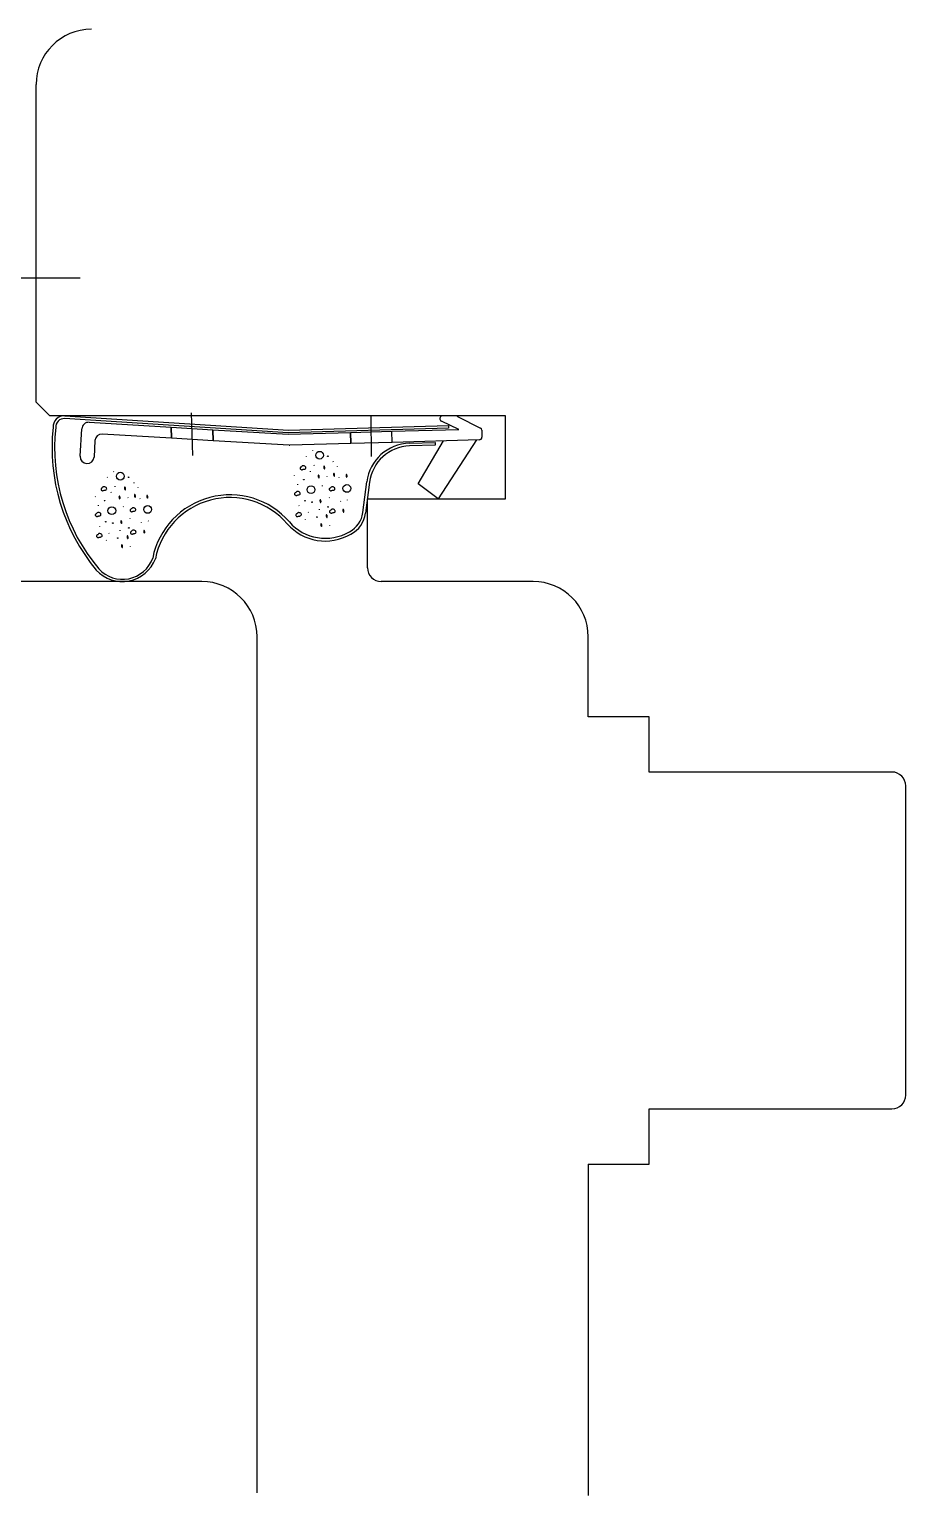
# Model space of a CAD drawing. Header units: centimetres. Extents: x 0.3 to 84.3, y 0.3 to 59.7.
# Drawn here: x 56.9555 to 57.019, y 11.8326 to 11.9386 of the extents above; entities that cross this region are included whole.
import ezdxf

# ---------------------------------------------------------------- set-up
doc = ezdxf.new("R2010")
doc.units = ezdxf.units.CM
doc.linetypes.add('AUSGEZOGEN', pattern=[0])
doc.layers.add('Fenster', color=7, linetype='AUSGEZOGEN', lineweight=35)

msp = doc.modelspace()

# ---------------------------------------------------------------- linework, layer by layer
at = {"layer": 'Fenster', "color": 7, "linetype": 'AUSGEZOGEN', "lineweight": 25}
for p, q in [((56.95599873372528, 11.91159983226303), (56.95599873372528, 11.93459983172548)), ((56.90879873508661, 11.92059983156041), (56.95919873374767, 11.92059983156041)), ((56.95699873370188, 11.91059983228638), (56.95599873372528, 11.91159983226303)), ((56.98999873293077, 11.91059983228638), (56.95699873370188, 11.91059983228638)), ((56.97426689873328, 11.90936978297273), (56.95805846668705, 11.91040023524897)), ((56.95807115608357, 11.91059983228638), (56.97427044050011, 11.90956996157138)), ((56.96734900340365, 11.90773669975033), (56.96726258676748, 11.91081042163947)), ((56.98024331305783, 11.91059464964292), (56.98026353195696, 11.90766555043615)), ((56.98661619490343, 11.90961693968521), (56.98535603277681, 11.91021814915171)), ((56.98651421556156, 11.91056295792437), (56.98820084896162, 11.90971774530645)), ((56.98999873293077, 11.90459983242659), (56.98999873293077, 11.91059983228638)), ((56.95919106228214, 11.90766726919242), (56.9593093116958, 11.90966377035429)), ((56.95983799933968, 11.91013333329129), (56.96579104864573, 11.90977699086848)), ((56.9658135116689, 11.90897801177271), (56.96078895015506, 11.90927560811979)), ((56.9658135116689, 11.90897801177271), (56.96579104864573, 11.90977699086848)), ((56.96579104864573, 11.90977699086848), (56.96879729323074, 11.90959704065745)), ((56.96579104864573, 11.90977699086848), (56.9658135116689, 11.90897801177271)), ((56.96881970287677, 11.9087999601119), (56.96879729323074, 11.90959704065745)), ((56.96879729323074, 11.90959704065745), (56.97426568407441, 11.90926970931146)), ((56.96879729323074, 11.90959704065745), (56.96881970287677, 11.9087999601119)), ((56.97426568407441, 11.90926970931146), (56.97877451572697, 11.90939647356609)), ((56.98588323160241, 11.90969637218505), (56.97426689873328, 11.90936978297273)), ((56.97427044050011, 11.90956996157138), (56.98587761089222, 11.90989629318379)), ((56.97877451572697, 11.90939647356609), (56.98177333070842, 11.90948078422021)), ((56.97879699856808, 11.90859678957104), (56.97877451572697, 11.90939647356609)), ((56.97877451572697, 11.90939647356609), (56.97879699856808, 11.90859678957104)), ((56.98177333070842, 11.90948078422021), (56.98661619490343, 11.90961693968521)), ((56.98179581354956, 11.90868110022516), (56.98177333070842, 11.90948078422021)), ((56.98587761089222, 11.90989629318379), (56.98588323160241, 11.90969637218505)), ((56.98827998106916, 11.90956396074117), (56.98829404081724, 11.90906387467794)), ((56.96026026251125, 11.9088060451827), (56.96018931286309, 11.90760814448563)), ((56.96881970287677, 11.9087999601119), (56.9658135116689, 11.90897801177271)), ((56.97433996414784, 11.90847300429996), (56.96881970287677, 11.9087999601119)), ((56.97879699856808, 11.90859678957104), (56.97437485545117, 11.9084724625348)), ((56.97605520570269, 11.9080581842175), (56.97604294845036, 11.9080901150041)), ((56.98179581354956, 11.90868110022516), (56.97879699856808, 11.90859678957104)), ((56.9880997405287, 11.90885833296893), (56.98179581354956, 11.90868110022516)), ((56.98303785812116, 11.9086159803705), (56.98491063097875, 11.90866863273673)), ((56.98491625168901, 11.90846871173799), (56.98304347883148, 11.90841605937172)), ((56.98367597045558, 11.90566463743708), (56.98552030338794, 11.90878581297889)), ((56.98491063097875, 11.90866863273673), (56.98491625168901, 11.90846871173799)), ((56.98789981952996, 11.90885271225861), (56.98511833450515, 11.90459983242659)), ((56.97530571230455, 11.90698745834948), (56.97527303705962, 11.90696987260972)), ((56.97533989250246, 11.90698525679755), (56.97530571230455, 11.90698745834948)), ((56.97537853162794, 11.90698175849111), (56.97533989250246, 11.90698525679755)), ((56.97541531455668, 11.90697686502336), (56.97537853162794, 11.90698175849111)), ((56.97559280648431, 11.90764630645018), (56.975580549232, 11.90767823723677)), ((56.9761637392907, 11.90698878489243), (56.97615148203842, 11.90702071567899)), ((56.97753423454662, 11.9072532868719), (56.97752197729431, 11.90728521765846)), ((56.96115949062585, 11.9061263414812), (56.96114723337357, 11.9061582722678)), ((56.9616218898441, 11.90653821924853), (56.96160963259181, 11.90657015003513)), ((56.97472614127053, 11.90624856262162), (56.97471388401817, 11.90628049340822)), ((56.97513125349657, 11.90683309412111), (56.97512970468703, 11.90680113389985)), ((56.97512970468703, 11.90680113389985), (56.97513428464507, 11.90677029360418)), ((56.97515675667385, 11.90687259910569), (56.97513125349657, 11.90683309412111)), ((56.97513428464507, 11.90677029360418), (56.9751523303254, 11.90674085796109)), ((56.9751523303254, 11.90674085796109), (56.97519155146705, 11.90671106827163)), ((56.97518599438143, 11.90689166864272), (56.97515675667385, 11.90687259910569)), ((56.9752163520748, 11.90690460739707), (56.97518599438143, 11.90689166864272)), ((56.97519155146705, 11.90671106827163), (56.97522751087784, 11.90669335343901)), ((56.97524632576632, 11.90693120243518), (56.9752163520748, 11.90690460739707)), ((56.97522751087784, 11.90669335343901), (56.97526029586476, 11.90669300888394)), ((56.97527303705962, 11.90696987260972), (56.97524632576632, 11.90693120243518)), ((56.97526029586476, 11.90669300888394), (56.97529148836455, 11.90670715575679)), ((56.97529148836455, 11.90670715575679), (56.97532249436562, 11.90672232492543)), ((56.97532249436562, 11.90672232492543), (56.97535443369772, 11.90673238477557)), ((56.97535443369772, 11.90673238477557), (56.97538934980845, 11.90673770911326)), ((56.97538934980845, 11.90673770911326), (56.97542176134371, 11.90673940826382)), ((56.97545517278865, 11.9069609186061), (56.97541531455668, 11.90697686502336)), ((56.97542176134371, 11.90673940826382), (56.9754525913113, 11.90674398592992)), ((56.9754525913113, 11.90674398592992), (56.97550865656734, 11.90676548336924)), ((56.97549485558329, 11.9069343807953), (56.97545517278865, 11.9069609186061)), ((56.97552061130071, 11.90690318650769), (56.97549485558329, 11.9069343807953)), ((56.97550865656734, 11.90676548336924), (56.97553055087812, 11.90680257976815)), ((56.97553661376036, 11.9068733775016), (56.97552061130071, 11.90690318650769)), ((56.97553055087812, 11.90680257976815), (56.97554054570874, 11.90684030684602)), ((56.97554054570874, 11.90684030684602), (56.97553661376036, 11.9068733775016)), ((56.97588590799233, 11.90655402778853), (56.97587365073996, 11.90658595857513)), ((56.97709198508855, 11.90618351198182), (56.97707972783625, 11.90621544276842)), ((56.97783258849184, 11.9069198128886), (56.97782033123951, 11.9069517436752)), ((56.97795724237432, 11.90610148404544), (56.97794498512199, 11.90613341483204)), ((56.960697937638, 11.90531312915218), (56.96069638882847, 11.90528116893093)), ((56.96069638882847, 11.90528116893093), (56.96070096878653, 11.9052503286352)), ((56.96072344081534, 11.90535263413672), (56.960697937638, 11.90531312915218)), ((56.96070096878653, 11.9052503286352), (56.96071901446683, 11.90522089299216)), ((56.96071901446683, 11.90522089299216), (56.96075823560849, 11.90519110330274)), ((56.96075267852298, 11.90537170367379), (56.96072344081534, 11.90535263413672)), ((56.96078303621633, 11.90538464242809), (56.96075267852298, 11.90537170367379)), ((56.96075823560849, 11.90519110330274), (56.96079419501931, 11.90517338847003)), ((56.96081300990781, 11.90541123746625), (56.96078303621633, 11.90538464242809)), ((56.96079419501931, 11.90517338847003), (56.96082698000619, 11.90517304391497)), ((56.96083972120116, 11.90544990764074), (56.96081300990781, 11.90541123746625)), ((56.96082698000619, 11.90517304391497), (56.96085817250599, 11.90518719078782)), ((56.96087239644604, 11.90546749338055), (56.96083972120116, 11.90544990764074)), ((56.96085817250599, 11.90518719078782), (56.96088917850716, 11.90520235995646)), ((56.96090657664395, 11.90546529182862), (56.96087239644604, 11.90546749338055)), ((56.96088917850716, 11.90520235995646), (56.96092111783917, 11.90521241980664)), ((56.96094521576937, 11.90546179352214), (56.96090657664395, 11.90546529182862)), ((56.96092111783917, 11.90521241980664), (56.96095603395, 11.90521774414433)), ((56.96098199869812, 11.90545690005438), (56.96094521576937, 11.90546179352214)), ((56.96095603395, 11.90521774414433), (56.96098844548524, 11.90521944329485)), ((56.96102185693005, 11.90544095363717), (56.96098199869812, 11.90545690005438)), ((56.96098844548524, 11.90521944329485), (56.96101927545271, 11.90522402096094)), ((56.96101927545271, 11.90522402096094), (56.96107534070882, 11.90524551840031)), ((56.96106153972469, 11.90541441582632), (56.96102185693005, 11.90544095363717)), ((56.96108729544224, 11.90538322153871), (56.96106153972469, 11.90541441582632)), ((56.96107534070882, 11.90524551840031), (56.96109723501969, 11.90528261479922)), ((56.96110329790181, 11.90535341253267), (56.96108729544224, 11.90538322153871)), ((56.96109723501969, 11.90528261479922), (56.96110722985027, 11.90532034187704)), ((56.96110722985027, 11.90532034187704), (56.96110329790181, 11.90535341253267)), ((56.96145259213377, 11.9050340628196), (56.96144033488144, 11.90506599360615)), ((56.96173042343226, 11.90546881992345), (56.96171816617993, 11.90550075071006)), ((56.96310091868817, 11.90573332190293), (56.96308866143578, 11.90576525268953)), ((56.96339927263339, 11.90539984791958), (56.96338701538107, 11.90543177870619)), ((56.97471864735238, 11.90496598115738), (56.97471709854278, 11.90493402093617)), ((56.97471709854278, 11.90493402093617), (56.97472167850079, 11.90490318064044)), ((56.97474415052962, 11.90500548614191), (56.97471864735238, 11.90496598115738)), ((56.97472167850079, 11.90490318064044), (56.97473972418123, 11.90487374499731)), ((56.97473972418123, 11.90487374499731), (56.97477894532281, 11.90484395530789)), ((56.97477338823726, 11.90502455567903), (56.97474415052962, 11.90500548614191)), ((56.97480374593059, 11.90503749443333), (56.97477338823726, 11.90502455567903)), ((56.97483371962208, 11.90506408947144), (56.97480374593059, 11.90503749443333)), ((56.97486043091544, 11.90510275964598), (56.97483371962208, 11.90506408947144)), ((56.97489310616038, 11.90512034538575), (56.97486043091544, 11.90510275964598)), ((56.9749272863583, 11.90511814383381), (56.97489310616038, 11.90512034538575)), ((56.97490988822142, 11.9048552119617), (56.97494182755343, 11.90486527181183)), ((56.97496592548378, 11.90511464552738), (56.9749272863583, 11.90511814383381)), ((56.97494182755343, 11.90486527181183), (56.97497674366428, 11.90487059614948)), ((56.97495916342393, 11.90561299464739), (56.97494690617162, 11.90564492543399)), ((56.97500270841252, 11.90510975205962), (56.97496592548378, 11.90511464552738)), ((56.97497674366428, 11.90487059614948), (56.97500915519952, 11.90487229530004)), ((56.97504256664433, 11.90509380564231), (56.97500270841252, 11.90510975205962)), ((56.97500915519952, 11.90487229530004), (56.9750399851671, 11.90487687296618)), ((56.9750399851671, 11.90487687296618), (56.97509605042316, 11.90489837040545)), ((56.97508224943897, 11.90506726783151), (56.97504256664433, 11.90509380564231)), ((56.97510800515652, 11.90503607354395), (56.97508224943897, 11.90506726783151)), ((56.97509605042316, 11.90489837040545), (56.97511794473395, 11.90493546680446)), ((56.97512400761619, 11.90500626453782), (56.97510800515652, 11.90503607354395)), ((56.97511794473395, 11.90493546680446), (56.97512793956455, 11.90497319388228)), ((56.97512793956455, 11.90497319388228), (56.97512400761619, 11.90500626453782)), ((56.97675312695434, 11.90551810858019), (56.97674086970201, 11.90555003936674)), ((56.97723696109831, 11.90530633502535), (56.97723541228874, 11.9052743748041)), ((56.97723541228874, 11.9052743748041), (56.97723999224682, 11.90524353450838)), ((56.97726246427564, 11.90534584000984), (56.97723696109831, 11.90530633502535)), ((56.97723999224682, 11.90524353450838), (56.97725803792712, 11.90521409886533)), ((56.97725803792712, 11.90521409886533), (56.97729725906876, 11.90518430917587)), ((56.97729170198323, 11.90536490954696), (56.97726246427564, 11.90534584000984)), ((56.97732205967658, 11.90537784830126), (56.97729170198323, 11.90536490954696)), ((56.97729725906876, 11.90518430917587), (56.97733321847961, 11.9051665943432)), ((56.97735203336811, 11.90540444333942), (56.97732205967658, 11.90537784830126)), ((56.97733321847961, 11.9051665943432), (56.97736600346648, 11.90516624978814)), ((56.97737874466146, 11.90544311351391), (56.97735203336811, 11.90540444333942)), ((56.97736600346648, 11.90516624978814), (56.97739719596629, 11.90518039666095)), ((56.97741141990629, 11.90546069925372), (56.97737874466146, 11.90544311351391)), ((56.97739719596629, 11.90518039666095), (56.97742820196746, 11.90519556582963)), ((56.9774456001042, 11.90545849770179), (56.97741141990629, 11.90546069925372)), ((56.97742820196746, 11.90519556582963), (56.97746014129946, 11.90520562567981)), ((56.97748423922967, 11.90545499939535), (56.9774456001042, 11.90545849770179)), ((56.97746014129946, 11.90520562567981), (56.97749505741024, 11.9052109500175)), ((56.97752102215842, 11.9054501059276), (56.97748423922967, 11.90545499939535)), ((56.97749505741024, 11.9052109500175), (56.97752746894548, 11.90521264916797)), ((56.97756088039037, 11.90543415951029), (56.97752102215842, 11.9054501059276)), ((56.97752746894548, 11.90521264916797), (56.97755829891301, 11.90521722683416)), ((56.97755829891301, 11.90521722683416), (56.97761436416904, 11.90523872427348)), ((56.97760056318501, 11.90540762169944), (56.97756088039037, 11.90543415951029)), ((56.97762631890248, 11.90537642741188), (56.97760056318501, 11.90540762169944)), ((56.97761436416904, 11.90523872427348), (56.97763625847996, 11.90527582067239)), ((56.9776423213621, 11.90534661840579), (56.97762631890248, 11.90537642741188)), ((56.97763625847996, 11.90527582067239), (56.97764625331058, 11.90531354775026)), ((56.97764625331058, 11.90531354775026), (56.9776423213621, 11.90534661840579)), ((56.9796675814455, 11.90358762952819), (56.97995366999842, 11.90582340322944)), ((56.98015205246637, 11.905798018302), (56.97986596391345, 11.90356224460074)), ((56.98511833450515, 11.90459983242659), (56.98367597045558, 11.90566463743708)), ((56.96029282541195, 11.90472859765269), (56.96028056815966, 11.90476052843924)), ((56.96052584756536, 11.90409302967847), (56.96051359031306, 11.90412496046502)), ((56.96231981109577, 11.90399814361122), (56.96230755384344, 11.90403007439782)), ((56.96265866922999, 11.90466354701285), (56.96264641197768, 11.90469547779945)), ((56.96282914841706, 11.90382587504096), (56.96280364523986, 11.90378637005638)), ((56.96285838612472, 11.90384494457799), (56.96282914841706, 11.90382587504096)), ((56.96288874381806, 11.90385788333233), (56.96285838612472, 11.90384494457799)), ((56.96291871750952, 11.90388447837045), (56.96288874381806, 11.90385788333233)), ((56.9629454288029, 11.90392314854498), (56.96291871750952, 11.90388447837045)), ((56.96297810404782, 11.90394073428475), (56.9629454288029, 11.90392314854498)), ((56.96301228424574, 11.90393853273281), (56.96297810404782, 11.90394073428475)), ((56.96305092337117, 11.90393503442638), (56.96301228424574, 11.90393853273281)), ((56.96308770629989, 11.90393014095862), (56.96305092337117, 11.90393503442638)), ((56.96312756453179, 11.90391419454132), (56.96308770629989, 11.90393014095862)), ((56.96316724732642, 11.90388765673056), (56.96312756453179, 11.90391419454132)), ((56.96319300304397, 11.90385646244295), (56.96316724732642, 11.90388765673056)), ((56.96320900550364, 11.90382665343682), (56.96319300304397, 11.90385646244295)), ((56.96321293745199, 11.90379358278128), (56.96320900550364, 11.90382665343682)), ((56.96352392651575, 11.90458151907651), (56.96351166926342, 11.90461344986307)), ((56.97477894532281, 11.90484395530789), (56.97481490473361, 11.90482624047527)), ((56.97481490473361, 11.90482624047527), (56.97484768972046, 11.9048258959202)), ((56.97484768972046, 11.9048258959202), (56.97487888222025, 11.90484004279302)), ((56.97487888222025, 11.90484004279302), (56.97490988822142, 11.9048552119617)), ((56.97504548326064, 11.90408479216681), (56.97503322600835, 11.9041167229534)), ((56.97652664773332, 11.90379931126204), (56.97651439048092, 11.90383124204864)), ((56.97724323162282, 11.90466327497725), (56.97723097437043, 11.90469520576385)), ((56.97739804543302, 11.90382248450356), (56.97737133413966, 11.90378381432906)), ((56.97743072067798, 11.90384007024336), (56.97739804543302, 11.90382248450356)), ((56.97746490087587, 11.90383786869143), (56.97743072067798, 11.90384007024336)), ((56.97750354000136, 11.903834370385), (56.97746490087587, 11.90383786869143)), ((56.97754032293011, 11.90382947691724), (56.97750354000136, 11.903834370385)), ((56.97758018116193, 11.90381353049993), (56.97754032293011, 11.90382947691724)), ((56.97761986395656, 11.90378699268908), (56.97758018116193, 11.90381353049993)), ((56.97807170789479, 11.90439253869572), (56.97805945064243, 11.90442446948232)), ((56.97856524991178, 11.90448335216638), (56.97855299265946, 11.90451528295294)), ((56.97999873316439, 11.89959983254349), (56.97999873316439, 11.90459983242659)), ((56.97999873316439, 11.90459983242659), (56.98999873293077, 11.90459983242659)), ((56.96028533149384, 11.90344601618845), (56.96028378268427, 11.90341405596719)), ((56.96028378268427, 11.90341405596719), (56.96028836264235, 11.90338321567143)), ((56.96031083467115, 11.90348552117294), (56.96028533149384, 11.90344601618845)), ((56.96028836264235, 11.90338321567143), (56.96030640832264, 11.90335378002842)), ((56.96030640832264, 11.90335378002842), (56.96034562946429, 11.90332399033896)), ((56.9603400723787, 11.90350459071006), (56.96031083467115, 11.90348552117294)), ((56.96037043007203, 11.90351752946431), (56.9603400723787, 11.90350459071006)), ((56.96034562946429, 11.90332399033896), (56.96038158887514, 11.9033062755063)), ((56.96040040376356, 11.90354412450252), (56.96037043007203, 11.90351752946431)), ((56.96038158887514, 11.9033062755063), (56.960414373862, 11.90330593095123)), ((56.96042711505687, 11.90358279467701), (56.96040040376356, 11.90354412450252)), ((56.960414373862, 11.90330593095123), (56.96044556636178, 11.90332007782404)), ((56.96045979030179, 11.90360038041681), (56.96042711505687, 11.90358279467701)), ((56.96044556636178, 11.90332007782404), (56.96047657236292, 11.90333524699273)), ((56.96049397049972, 11.90359817886488), (56.96045979030179, 11.90360038041681)), ((56.96047657236292, 11.90333524699273), (56.960508511695, 11.9033453068429)), ((56.9605326096252, 11.90359468055845), (56.96049397049972, 11.90359817886488)), ((56.960508511695, 11.9033453068429), (56.9605434278057, 11.90335063118059)), ((56.96056939255394, 11.90358978709069), (56.9605326096252, 11.90359468055845)), ((56.9605434278057, 11.90335063118059), (56.96057583934094, 11.90335233033106)), ((56.96060925078586, 11.90357384067339), (56.96056939255394, 11.90358978709069)), ((56.96057583934094, 11.90335233033106), (56.96060666930853, 11.90335690799725)), ((56.96060666930853, 11.90335690799725), (56.96066273456456, 11.90337840543657)), ((56.96064893358053, 11.90354730286253), (56.96060925078586, 11.90357384067339)), ((56.96067468929794, 11.90351610857497), (56.96064893358053, 11.90354730286253)), ((56.96066273456456, 11.90337840543657), (56.96068462887545, 11.90341550183548)), ((56.96069069175763, 11.90348629956889), (56.96067468929794, 11.90351610857497)), ((56.96068462887545, 11.90341550183548), (56.96069462370596, 11.90345322891335)), ((56.96069462370596, 11.90345322891335), (56.96069069175763, 11.90348629956889)), ((56.9628099157643, 11.90314331000832), (56.96279765851198, 11.90317524079487)), ((56.96280364523986, 11.90378637005638), (56.96280209643024, 11.90375440983517)), ((56.96280209643024, 11.90375440983517), (56.96280667638823, 11.90372356953944)), ((56.96280667638823, 11.90372356953944), (56.96282472206867, 11.90369413389635)), ((56.96282472206867, 11.90369413389635), (56.96286394321028, 11.9036643442069)), ((56.96286394321028, 11.9036643442069), (56.96289990262105, 11.90364662937428)), ((56.96289990262105, 11.90364662937428), (56.96293268760792, 11.90364628481921)), ((56.96293268760792, 11.90364628481921), (56.96296388010771, 11.90366043169202)), ((56.96296388010771, 11.90366043169202), (56.96299488610887, 11.9036756008607)), ((56.96299488610887, 11.9036756008607), (56.96302682544089, 11.90368566071083)), ((56.96302682544089, 11.90368566071083), (56.96306174155174, 11.90369098504853)), ((56.96306174155174, 11.90369098504853), (56.96309415308697, 11.90369268419909)), ((56.96309415308697, 11.90369268419909), (56.96312498305456, 11.90369726186518)), ((56.96312498305456, 11.90369726186518), (56.9631810483106, 11.90371875930451)), ((56.9631810483106, 11.90371875930451), (56.96320294262141, 11.90375585570342)), ((56.96320294262141, 11.90375585570342), (56.96321293745199, 11.90379358278128)), ((56.96363839203622, 11.90287257372679), (56.96362613478392, 11.90290450451335)), ((56.96413193405332, 11.90296338719741), (56.96411967680095, 11.90299531798401)), ((56.97480496718907, 11.90343777867679), (56.97480341837945, 11.90340581845549)), ((56.97480341837945, 11.90340581845549), (56.9748079983375, 11.90337497815981)), ((56.97483047036633, 11.90347728366133), (56.97480496718907, 11.90343777867679)), ((56.9748079983375, 11.90337497815981), (56.97482604401787, 11.90334554251672)), ((56.97482604401787, 11.90334554251672), (56.97486526515948, 11.90331575282731)), ((56.97485970807396, 11.9034963531984), (56.97483047036633, 11.90347728366133)), ((56.97489006576731, 11.90350929195266), (56.97485970807396, 11.9034963531984)), ((56.97486526515948, 11.90331575282731), (56.97490122457032, 11.90329803799469)), ((56.97492003945879, 11.90353588699086), (56.97489006576731, 11.90350929195266)), ((56.97490122457032, 11.90329803799469), (56.97493400955719, 11.90329769343957)), ((56.97494675075215, 11.90357455716539), (56.97492003945879, 11.90353588699086)), ((56.97493400955719, 11.90329769343957), (56.97496520205698, 11.90331184031238)), ((56.9749794259971, 11.90359214290511), (56.97494675075215, 11.90357455716539)), ((56.97496520205698, 11.90331184031238), (56.97499620805816, 11.90332700948102)), ((56.97501360619501, 11.90358994135322), (56.9749794259971, 11.90359214290511)), ((56.97499620805816, 11.90332700948102), (56.97502814739016, 11.9033370693312)), ((56.97505224532039, 11.90358644304679), (56.97501360619501, 11.90358994135322)), ((56.97502814739016, 11.9033370693312), (56.97506306350099, 11.90334239366889)), ((56.97508902824912, 11.90358154957903), (56.97505224532039, 11.90358644304679)), ((56.97506306350099, 11.90334239366889), (56.97509547503623, 11.90334409281941)), ((56.97512888648105, 11.90356560316173), (56.97508902824912, 11.90358154957903)), ((56.97509547503623, 11.90334409281941), (56.97512630500378, 11.9033486704856)), ((56.97512630500378, 11.9033486704856), (56.97518237025987, 11.90337016792487)), ((56.97516856927569, 11.90353906535088), (56.97512888648105, 11.90356560316173)), ((56.97519432499323, 11.90350787106336), (56.97516856927569, 11.90353906535088)), ((56.97518237025987, 11.90337016792487), (56.97520426457068, 11.90340726432383)), ((56.97521032745286, 11.90347806205723), (56.97519432499323, 11.90350787106336)), ((56.97520426457068, 11.90340726432383), (56.97521425940127, 11.9034449914017)), ((56.97521425940127, 11.9034449914017), (56.97521032745286, 11.90347806205723)), ((56.97552064971228, 11.90309081646201), (56.97550839245996, 11.90312274724861)), ((56.9757179581595, 11.90359075644274), (56.97570570090718, 11.90362268722934)), ((56.97725626186998, 11.903685706015), (56.97725471306038, 11.90365374579374)), ((56.97725471306038, 11.90365374579374), (56.97725929301844, 11.90362290549801)), ((56.9772817650472, 11.90372521099949), (56.97725626186998, 11.903685706015)), ((56.97725929301844, 11.90362290549801), (56.97727733869881, 11.90359346985497)), ((56.97727733869881, 11.90359346985497), (56.97731655984045, 11.90356368016551)), ((56.97731100275484, 11.90374428053661), (56.9772817650472, 11.90372521099949)), ((56.97734136044819, 11.9037572192909), (56.97731100275484, 11.90374428053661)), ((56.97731655984045, 11.90356368016551), (56.97735251925121, 11.90354596533284)), ((56.97737133413966, 11.90378381432906), (56.97734136044819, 11.9037572192909)), ((56.97735251925121, 11.90354596533284), (56.97738530423803, 11.90354562077778)), ((56.97738530423803, 11.90354562077778), (56.9774164967379, 11.90355976765059)), ((56.9774164967379, 11.90355976765059), (56.97744750273902, 11.90357493681927)), ((56.97744750273902, 11.90357493681927), (56.97747944207102, 11.90358499666945)), ((56.97747944207102, 11.90358499666945), (56.97751435818185, 11.90359032100714)), ((56.97751435818185, 11.90359032100714), (56.97754676971709, 11.90359202015761)), ((56.97754676971709, 11.90359202015761), (56.9775775996847, 11.9035965978238)), ((56.9775775996847, 11.9035965978238), (56.97763366494073, 11.90361809526312)), ((56.97764561967411, 11.90375579840152), (56.97761986395656, 11.90378699268908)), ((56.97763366494073, 11.90361809526312), (56.97765555925155, 11.90365519166203)), ((56.97766162213376, 11.90372598939548), (56.97764561967411, 11.90375579840152)), ((56.97765555925155, 11.90365519166203), (56.97766555408214, 11.9036929187399)), ((56.97766555408214, 11.9036929187399), (56.97766162213376, 11.90372598939548)), ((56.96037165133055, 11.90191781370786), (56.96037010252101, 11.90188585348656)), ((56.96037010252101, 11.90188585348656), (56.96037468247906, 11.90185501319084)), ((56.96039715450782, 11.90195731869235), (56.96037165133055, 11.90191781370786)), ((56.96037468247906, 11.90185501319084), (56.96039272815936, 11.90182557754775)), ((56.96039272815936, 11.90182557754775), (56.96043194930104, 11.90179578785833)), ((56.96042639221542, 11.90197638822947), (56.96039715450782, 11.90195731869235)), ((56.96045674990876, 11.90198932698372), (56.96042639221542, 11.90197638822947)), ((56.96043194930104, 11.90179578785833), (56.96046790871182, 11.90177807302571)), ((56.96048672360022, 11.90201592202193), (56.96045674990876, 11.90198932698372)), ((56.96046790871182, 11.90177807302571), (56.96050069369872, 11.90177772847064)), ((56.9605134348936, 11.90205459219642), (56.96048672360022, 11.90201592202193)), ((56.96050069369872, 11.90177772847064), (56.96053188619851, 11.90179187534346)), ((56.9605461101385, 11.90207217793623), (56.9605134348936, 11.90205459219642)), ((56.96053188619851, 11.90179187534346), (56.96056289219958, 11.90180704451214)), ((56.96058029033642, 11.9020699763842), (56.9605461101385, 11.90207217793623)), ((56.96056289219958, 11.90180704451214), (56.96059483153169, 11.90181710436232)), ((56.9606189294619, 11.90206647807782), (56.96058029033642, 11.9020699763842)), ((56.96059483153169, 11.90181710436232), (56.96062974764244, 11.90182242869992)), ((56.96061216740209, 11.90256482719779), (56.96059991014977, 11.90259675798439)), ((56.96065571239065, 11.90206158461001), (56.9606189294619, 11.90206647807782)), ((56.96062974764244, 11.90182242869992), (56.96066215917769, 11.90182412785048)), ((56.9606955706226, 11.90204563819275), (56.96065571239065, 11.90206158461001)), ((56.96066215917769, 11.90182412785048), (56.96069298914527, 11.90182870551662)), ((56.96069298914527, 11.90182870551662), (56.9607490544013, 11.90185020295589)), ((56.96073525341717, 11.90201910038195), (56.9606955706226, 11.90204563819275)), ((56.96076100913469, 11.90198790609439), (56.96073525341717, 11.90201910038195)), ((56.9607490544013, 11.90185020295589), (56.9607709487121, 11.9018872993549)), ((56.96077701159435, 11.9019580970883), (56.96076100913469, 11.90198790609439)), ((56.9607709487121, 11.9018872993549), (56.96078094354271, 11.90192502643272)), ((56.96078094354271, 11.90192502643272), (56.96077701159435, 11.9019580970883)), ((56.96128464230097, 11.90207079147381), (56.96127238504862, 11.90210272226036)), ((56.9620933318748, 11.90227934629307), (56.96208107462249, 11.90231127707967)), ((56.96282294601142, 11.90216574104602), (56.96282139720187, 11.90213378082476)), ((56.96282139720187, 11.90213378082476), (56.96282597715992, 11.90210294052909)), ((56.96284844918873, 11.9022052460306), (56.96282294601142, 11.90216574104602)), ((56.96282597715992, 11.90210294052909), (56.96284402284023, 11.90207350488599)), ((56.96284402284023, 11.90207350488599), (56.96288324398189, 11.90204371519654)), ((56.96287768689629, 11.90222431556763), (56.96284844918873, 11.9022052460306)), ((56.96290804458961, 11.90223725432197), (56.96287768689629, 11.90222431556763)), ((56.96288324398189, 11.90204371519654), (56.96291920339272, 11.90202600036392)), ((56.96293801828122, 11.90226384936009), (56.96290804458961, 11.90223725432197)), ((56.96291920339272, 11.90202600036392), (56.96295198837959, 11.90202565580885)), ((56.96296472957452, 11.90230251953463), (56.96293801828122, 11.90226384936009)), ((56.96295198837959, 11.90202565580885), (56.96298318087938, 11.9020398026817)), ((56.96299740481939, 11.90232010527439), (56.96296472957452, 11.90230251953463)), ((56.96298318087938, 11.9020398026817), (56.96301418688049, 11.90205497185035)), ((56.96303158501729, 11.90231790372245), (56.96299740481939, 11.90232010527439)), ((56.96301418688049, 11.90205497185035), (56.96304612621257, 11.90206503170048)), ((56.96307022414277, 11.90231440541602), (56.96303158501729, 11.90231790372245)), ((56.96304612621257, 11.90206503170048), (56.9630810423233, 11.90207035603817)), ((56.96310700707152, 11.90230951194826), (56.96307022414277, 11.90231440541602)), ((56.9630810423233, 11.90207035603817), (56.96311345385854, 11.90207205518873)), ((56.96314686530346, 11.90229356553096), (56.96310700707152, 11.90230951194826)), ((56.96311345385854, 11.90207205518873), (56.96314428382612, 11.90207663285483)), ((56.96314428382612, 11.90207663285483), (56.96320034908215, 11.90209813029415)), ((56.96318654809811, 11.9022670277202), (56.96314686530346, 11.90229356553096)), ((56.96321230381552, 11.90223583343259), (56.96318654809811, 11.9022670277202)), ((56.96320034908215, 11.90209813029415), (56.96322224339303, 11.90213522669306)), ((56.96322830627521, 11.90220602442646), (56.96321230381552, 11.90223583343259)), ((56.96322224339303, 11.90213522669306), (56.96323223822364, 11.90217295377093)), ((56.96323223822364, 11.90217295377093), (56.96322830627521, 11.90220602442646)), ((56.97727526608283, 11.90265323461145), (56.97726300883053, 11.902685165398)), ((56.96108733385377, 11.90157085149308), (56.9610750766014, 11.90160278227969)), ((56.96284195022437, 11.90113326964247), (56.96282969297202, 11.90116520042907)), ((56.96799873344484, 11.89859983256683), (56.82399873658609, 11.89859983256683)), ((56.99199873288394, 11.89859983256683), (56.980998733141, 11.89859983256683)), ((56.97199873335135, 11.83259983410926), (56.97199873335135, 11.89459983266029)), ((56.99599873279047, 11.88879983279585), (56.99599873279047, 11.89459983266029)), ((57.00039873268761, 11.88879983279585), (56.99599873279047, 11.88879983279585)), ((57.00039873268761, 11.8847998328893), (57.00039873268761, 11.88879983279585)), ((57.01799873227638, 11.8847998328893), (57.00039873268761, 11.8847998328893)), ((57.01899873225298, 11.86139983343619), (57.01899873225298, 11.8837998329127)), ((57.00039873268761, 11.85639983355309), (57.00039873268761, 11.86039983345959)), ((57.00039873268761, 11.86039983345959), (57.01799873227638, 11.86039983345959)), ((56.99599873279047, 11.85639983355309), (57.00039873268761, 11.85639983355309)), ((56.99599873279047, 11.85639983355309), (56.99599873279047, 11.8323998341139))]:
    msp.add_line(p, q, dxfattribs=at)
for centre, radius in [((56.97653268472651, 11.90774789924371), 0.0002807631991817866), ((56.97713129730244, 11.90767020969337), 2.300388839435657e-05), ((56.96209936886801, 11.90622793427478), 0.0002807631991817866), ((56.96269798144387, 11.9061502447244), 2.300388839435657e-05), ((56.97538865968835, 11.90597708406348), 2.300388839435657e-05), ((56.97591387820584, 11.90524960981833), 0.0002807631991817866), ((56.97850937210097, 11.90534069864388), 0.0002807631991817866), ((56.96095534382985, 11.90445711909451), 2.300388839435657e-05), ((56.96148056234733, 11.90372964484936), 0.0002807631991817866), ((56.96407605624253, 11.90382073367495), 0.0002807631991817866), ((56.97547497952509, 11.90444888158285), 2.300388839435657e-05), ((56.9759846590818, 11.90435055030265), 2.300388839435657e-05), ((56.9771471001855, 11.90400173944567), 2.300388839435657e-05), ((56.96104166366658, 11.90292891661392), 2.300388839435657e-05), ((56.96155134322336, 11.90283058533368), 2.300388839435657e-05), ((56.97634144958546, 11.90326774607878), 2.300388839435657e-05), ((56.9619081337269, 11.90174778110985), 2.300388839435657e-05), ((56.96271378432694, 11.90248177447669), 2.300388839435657e-05)]:
    msp.add_circle(centre, radius, dxfattribs=at)
for centre, radius, start, end in [((56.95999873363172, 11.93459983172533), 0.003999999906519862, 90, 180), ((56.95802039849733, 11.90980144413651), 0.0007999999813038815, 86.3623121962368, 184.1332071726399), ((56.95802039849733, 11.90980144413651), 0.0005999999859776835, 86.36231219691395, 184.4385025336201), ((56.98544594660123, 11.91040073975645), 0.0002035284374613502, 101.9841791082982, 243.7827965384959), ((56.98639838899983, 11.9103999112875), 0.0001999999953259703, 54.61042695653227, 91.61042695487083), ((56.97100441004213, 11.90829961725194), 0.01385738919255645, 174.0179812088245, 219.7905496225843), ((56.9708464521777, 11.90825186061424), 0.01350814800066859, 173.6110490070131, 220.2707036784848), ((56.95980843698617, 11.90963420800066), 0.0004999999883148121, 86.61042695689557, 176.6104269569076), ((56.96075938780163, 11.90877648282916), 0.0004999999883148121, 86.61042695689557, 176.6104269567044), ((56.9880800600703, 11.90955834003075), 0.0001999999953259703, 1.610426955916961, 52.84707503339506), ((56.97436361403045, 11.90887230453217), 0.0003999999906514859, 266.610426957302, 271.6104269569128), ((56.98312778948553, 11.90541724439012), 0.003199999925215753, 91.61042695652942, 172.7080850605765), ((56.98312778948551, 11.90541724439012), 0.002999999929889782, 91.61042695664001, 172.7080850605753), ((56.98809411981831, 11.90905825396752), 0.0001999999953259703, 271.6104269548851, 1.610426958460404), ((56.95969018757253, 11.90763770683883), 0.0004999999883150395, 176.6104269569076, 266.6104269569076), ((56.95969018757251, 11.90763770683883), 0.0004999999883150395, 266.6104269569076, 356.6104269567044), ((56.97658904067987, 11.90625269445949), 0.0001562929978819677, 171.0134362527129, 182.0828649738108), ((56.97671211362431, 11.90625717048387), 0.0002794473094059438, 182.0828649749864, 190.3555535238011), ((56.9765092168434, 11.90626531812499), 7.547714669119487e-05, 150.0763326691895, 171.013436251584), ((56.97671211362431, 11.90625717048387), 0.0002794473094061711, 190.3555535232774, 198.6282420726081), ((56.97645602023155, 11.9062959367804), 1.409814734531567e-05, 100.35555351807, 150.0763326770615), ((56.97659541123488, 11.90621783174032), 0.0001562929978819677, 198.6282420731499, 209.6976707928861), ((56.97645602023155, 11.9062959367804), 1.409814734531567e-05, 50.6347744134795, 100.35555351807), ((56.97652521041191, 11.90617779368012), 7.547714669119487e-05, 209.6976707896025, 230.6347743790446), ((56.97641708990135, 11.90624848353026), 7.547714669119487e-05, 29.69767079846097, 50.63477438075513), ((56.97648628008166, 11.90613034042998), 1.409814734531567e-05, 230.6347743642501, 280.3555535193676), ((56.97634688907846, 11.90620844547001), 0.0001562929978812856, 18.62824207006446, 29.6976707923204), ((56.97648628008166, 11.90613034042998), 1.409814734531567e-05, 280.3555535193676, 330.0763326708047), ((56.976230186689, 11.90616910672651), 0.0002794473094052617, 10.35555352415944, 18.62824207157268), ((56.97643308346994, 11.90616095908531), 7.547714669142226e-05, 330.0763326691895, 351.0134362515839), ((56.976230186689, 11.90616910672651), 0.0002794473094061711, 2.0828649753505, 10.35555352363567), ((56.97635325963346, 11.90617358275089), 0.0001562929978817403, 351.013436253763, 2.082864976319416), ((56.97698721407891, 11.9069037549811), 0.0001562929978821951, 171.0134362531198, 182.0828649763194), ((56.97711028702335, 11.90690823100553), 0.0002794473094059438, 182.0828649749336, 190.3555535235393), ((56.97690739024245, 11.90691637864665), 7.547714669142226e-05, 150.0763326691895, 171.013436251584), ((56.97711028702335, 11.90690823100553), 0.0002794473094059438, 190.3555535235393, 198.6282420715727), ((56.97685419363066, 11.90694699730201), 1.40981473450883e-05, 100.35555351807, 150.076332658291), ((56.97699358463391, 11.90686889226198), 0.0001562929978821951, 198.6282420700644, 209.6976707928861), ((56.97685419363066, 11.90694699730201), 1.40981473450883e-05, 50.6347744134795, 100.35555351807), ((56.97692338381103, 11.90682885420178), 7.547714669119487e-05, 209.697670798461, 230.6347743807551), ((56.97681526330039, 11.90689954405187), 7.547714669119487e-05, 29.69767078843114, 50.63477437904458), ((56.97688445348076, 11.90678140095164), 1.40981473450883e-05, 230.6347744134795, 280.3555535180699), ((56.97674506247743, 11.90685950599167), 0.0001562929978812856, 18.6282420725328, 29.6976707923204), ((56.97688445348076, 11.90678140095164), 1.40981473450883e-05, 280.3555535180699, 330.0763326770615), ((56.97662836008805, 11.90682016724813), 0.0002794473094052617, 10.35555352415944, 18.62824207329834), ((56.97683125686897, 11.90681201960696), 7.547714669142223e-05, 330.0763326742176, 351.0134362537585), ((56.97662836008805, 11.90682016724813), 0.0002794473094061711, 2.082864974986457, 10.35555352327741), ((56.97675143303244, 11.90682464327255), 0.0001562929978815129, 351.0134362531198, 2.08286497371633), ((56.97770301155225, 11.90636951077403), 0.0001562929978819677, 171.0134362533561, 182.0828649764141), ((56.97782608449663, 11.90637398679841), 0.0002794473094061711, 182.0828649753505, 190.3555535236357), ((56.97762318771574, 11.90638213443953), 7.547714669142223e-05, 150.0763326703582, 171.0134362537584), ((56.97782608449663, 11.90637398679841), 0.0002794473094061711, 190.3555535236357, 198.6282420719178), ((56.97756999110393, 11.90641275309485), 1.40981473450883e-05, 100.3555535193677, 150.0763326645479), ((56.97770938210719, 11.90633464805486), 0.0001562929978821951, 198.6282420706815, 209.6976707934517), ((56.97756999110393, 11.90641275309485), 1.409814734531567e-05, 50.63477440890063, 100.35555351807), ((56.9776391812843, 11.90629460999466), 7.547714669142226e-05, 209.697670793446, 230.6347743798999), ((56.97753106077368, 11.90636529984471), 7.547714669142226e-05, 29.69767079846097, 50.6347743816104), ((56.97760025095405, 11.90624715674452), 1.40981473450883e-05, 230.6347743911543, 280.3555534909611), ((56.97746085995077, 11.90632526178451), 0.0001562929978810582, 18.62824207068154, 29.69767079288606), ((56.97760025095405, 11.90624715674452), 1.40981473450883e-05, 280.3555534909611, 330.0763326438859), ((56.97734415756133, 11.90628592304101), 0.0002794473094054891, 10.35555352415944, 18.62824207191781), ((56.97754705434225, 11.90627777539984), 7.547714669142223e-05, 330.0763326718802, 351.0134362524265), ((56.97734415756133, 11.90628592304101), 0.0002794473094061711, 2.082864974986457, 10.35555352363567), ((56.97746723050573, 11.90629039906543), 0.0001562929978815129, 351.013436253763, 2.082864976319416), ((56.97860243321997, 11.9063016457429), 0.0001562929978821951, 171.013436253763, 182.0828649763194), ((56.97872550616436, 11.90630612176727), 0.0002794473094061711, 182.0828649749864, 190.3555535232774), ((56.97852260938344, 11.9063142694084), 7.547714669142226e-05, 150.0763326742176, 171.0134362537584), ((56.97872550616436, 11.90630612176727), 0.0002794473094066259, 190.3555535232774, 198.6282420711073), ((56.97846941277164, 11.90634488806376), 1.409814734531567e-05, 100.3555535167722, 150.076332658291), ((56.97860880377496, 11.90626678302373), 0.0001562929978819677, 198.6282420706815, 209.6976707934517), ((56.97846941277164, 11.90634488806376), 1.409814734531567e-05, 50.6347744134795, 100.3555535167722), ((56.978538602952, 11.90622674496353), 7.547714669119487e-05, 209.6976707946174, 230.6347743765851), ((56.97843048244139, 11.90629743481358), 7.547714669119487e-05, 29.69767079578873, 50.63477438075513), ((56.97849967262175, 11.90617929171339), 1.409814734531567e-05, 230.6347744134795, 280.3555535180699), ((56.97836028161856, 11.90625739675342), 0.0001562929978812856, 18.62824207068154, 29.69767079288606), ((56.97849967262175, 11.90617929171339), 1.409814734531567e-05, 280.3555535180699, 330.0763326582911), ((56.97824357922904, 11.90621805800987), 0.0002794473094052617, 10.35555352389757, 18.62824207157268), ((56.97844647600996, 11.90620991036871), 7.547714669142226e-05, 330.0763326680208, 351.0134362529159), ((56.97824357922904, 11.90621805800987), 0.0002794473094061711, 2.0828649749336, 10.35555352363567), ((56.9783666521735, 11.90622253403425), 0.0001562929978817403, 351.0134362556927, 2.082864976319416), ((56.96255389822042, 11.90538379001218), 0.0001562929978821951, 171.013436253763, 182.0828649763194), ((56.96267697116479, 11.9053882660366), 0.0002794473094057164, 182.0828649749336, 190.3555535238976), ((56.96247407438386, 11.90539641367768), 7.547714669142226e-05, 150.0763326715269, 171.0134362529159), ((56.96267697116479, 11.9053882660366), 0.0002794473094061711, 190.3555535236357, 198.6282420719178), ((56.9624208777721, 11.90542703233309), 1.409814734531567e-05, 100.35555351807, 150.0763326645479), ((56.9625602687754, 11.90534892729301), 0.0001562929978821951, 198.6282420706815, 209.6976707934517), ((56.9624208777721, 11.90542703233309), 1.40981473450883e-05, 50.63477440890063, 100.3555535193677), ((56.96249006795244, 11.90530888923281), 7.547714669119487e-05, 209.6976707972896, 230.6347743807551), ((56.96238194744183, 11.90537957908295), 7.547714669142226e-05, 29.69767079578873, 50.63477437744032), ((56.9624511376222, 11.90526143598267), 1.40981473450883e-05, 230.6347743865753, 280.3555534909611), ((56.96231174661898, 11.90533954102269), 0.0001562929978812856, 18.62824207068154, 29.69767079288606), ((56.9624511376222, 11.90526143598267), 1.40981473450883e-05, 280.3555534909611, 330.0763326501428), ((56.96219504422947, 11.9053002022792), 0.0002794473094052617, 10.35555352389757, 18.62824207191781), ((56.96239794101041, 11.90529205463799), 7.547714669142223e-05, 330.0763326718802, 351.0134362524265), ((56.96219504422947, 11.9053002022792), 0.0002794473094061711, 2.0828649749336, 10.35555352363567), ((56.96231811717399, 11.90530467830358), 0.0001562929978812856, 351.0134362531198, 2.082864976319416), ((56.96326969569368, 11.90484954580506), 0.0001562929978817403, 171.013436253763, 182.0828649737163), ((56.96318987185715, 11.9048621694706), 7.547714669142223e-05, 150.0763326691895, 171.0134362524265), ((56.96313667524536, 11.90489278812596), 1.40981473450883e-05, 100.35555351807, 150.0763326626564), ((56.96313667524536, 11.90489278812596), 1.409814734531567e-05, 50.63477439115422, 100.3555535167722), ((56.96309774491512, 11.90484533487583), 7.547714669119487e-05, 29.69767079846097, 50.63477438075513), ((56.96302754409226, 11.90480529681562), 0.0001562929978812856, 18.62824207006446, 29.6976707923204), ((56.97003536015032, 11.89917271588205), 0.005707174965564687, 40.99308152013437, 168.643091862508), ((56.96215572482134, 11.90473272949052), 0.0001562929978819677, 171.0134362533561, 182.0828649738108), ((56.9622787977658, 11.90473720551494), 0.0002794473094061711, 182.0828649753505, 190.3555535236357), ((56.96207590098489, 11.90474535315611), 7.547714669142226e-05, 150.0763326691895, 171.0134362537584), ((56.9622787977658, 11.90473720551494), 0.0002794473094061711, 190.3555535225609, 198.6282420727283), ((56.96202270437309, 11.90477597181142), 1.40981473450883e-05, 100.3555535193677, 150.0763326751701), ((56.9621620953763, 11.9046978667714), 0.0001562929978821951, 198.6282420733648, 209.6976707940174), ((56.96202270437309, 11.90477597181142), 1.40981473450883e-05, 50.63477435051342, 100.3555535193677), ((56.96209189455345, 11.90465782871114), 7.547714669119487e-05, 209.697670798461, 230.6347743798999), ((56.96198377404285, 11.90472851856129), 7.547714669119487e-05, 29.69767079846097, 50.63477437904458), ((56.9620529642232, 11.90461037546105), 1.40981473450883e-05, 230.6347743596712, 280.3555534909611), ((56.96191357321989, 11.90468848050108), 0.0001562929978810582, 18.62824207068154, 29.69767079288606), ((56.9620529642232, 11.90461037546105), 1.40981473450883e-05, 280.3555534909611, 330.0763326626565), ((56.9617968708305, 11.90464914175753), 0.0002794473094052617, 10.35555352220259, 18.62824207157268), ((56.96199976761142, 11.90464099411641), 7.547714669142226e-05, 330.0763326718802, 351.0134362524265), ((56.9617968708305, 11.90464914175753), 0.0002794473094061711, 2.0828649749336, 10.35555352220259), ((56.96191994377489, 11.90465361778196), 0.0001562929978815129, 351.013436253763, 2.082864976319416), ((56.96339276863807, 11.90485402182948), 0.0002794473094061711, 182.0828649749864, 190.3555535232774), ((56.96339276863807, 11.90485402182948), 0.0002794473094061711, 190.3555535232774, 198.6282420730734), ((56.96327606624868, 11.90481468308593), 0.0001562929978821951, 198.6282420739819, 209.6976707928861), ((56.96320586542572, 11.90477464502568), 7.547714669142226e-05, 209.6976707896025, 230.6347743798999), ((56.96316693509547, 11.90472719177559), 1.40981473450883e-05, 230.6347743642501, 280.3555534909611), ((56.96316693509547, 11.90472719177559), 1.40981473450883e-05, 280.3555534909611, 330.0763326563996), ((56.96291084170277, 11.90476595807208), 0.0002794473094052617, 10.35555352415944, 18.62824207157268), ((56.96311373848366, 11.90475781043092), 7.547714669142223e-05, 330.0763326718802, 351.0134362524265), ((56.96291084170277, 11.90476595807208), 0.0002794473094059438, 2.082864975297644, 10.35555352415944), ((56.96303391464727, 11.90477043409646), 0.0001562929978817403, 351.0134362531198, 2.082864976319416), ((56.96416911736139, 11.90478168077392), 0.0001562929978819677, 171.0134362531198, 182.0828649737163), ((56.96429219030589, 11.9047861567983), 0.0002794473094059438, 182.0828649749864, 190.3555535241594), ((56.96408929352498, 11.90479430443947), 7.547714669142226e-05, 150.0763326691895, 171.013436251584), ((56.96429219030589, 11.9047861567983), 0.0002794473094063986, 190.3555535236357, 198.6282420729532), ((56.96403609691319, 11.90482492309483), 1.40981473450883e-05, 100.35555351807, 150.0763326770615), ((56.9641754879164, 11.90474681805476), 0.0001562929978821951, 198.6282420725328, 209.6976707928861), ((56.96403609691319, 11.90482492309483), 1.40981473450883e-05, 50.6347744134795, 100.35555351807), ((56.96410528709354, 11.90470677999455), 7.547714669119487e-05, 209.6976707884312, 230.6347743790446), ((56.96399716658293, 11.9047774698447), 7.547714669119487e-05, 29.69767079728964, 50.63477438075513), ((56.9640663567633, 11.90465932674442), 1.40981473450883e-05, 230.6347743642501, 280.3555535180699), ((56.96392696575997, 11.9047374317844), 0.0001562929978810582, 18.62824207068154, 29.69767079288606), ((56.9640663567633, 11.90465932674442), 1.40981473450883e-05, 280.3555535180699, 330.0763326645479), ((56.96381026337058, 11.90469809304094), 0.0002794473094052617, 10.35555352415944, 18.62824207157268), ((56.96401316015152, 11.90468994539973), 7.547714669119487e-05, 330.0763326691895, 351.0134362515839), ((56.96381026337053, 11.90469809304094), 0.0002794473094061711, 2.0828649749336, 10.35555352363567), ((56.96393333631497, 11.90470256906532), 0.0001562929978817403, 351.013436253763, 2.082864976319416), ((56.97003536015032, 11.89917271588205), 0.005507174970238716, 40.98843332553588, 168.6780928149028), ((56.97671516314403, 11.90446303470175), 0.0001562929978821951, 171.0134362531198, 182.0828649763194), ((56.97683823608843, 11.90446751072612), 0.0002794473094059438, 182.0828649749336, 190.3555535238976), ((56.97663533930751, 11.90447565836734), 7.547714669142226e-05, 150.0763326703582, 171.0134362529159), ((56.97683823608843, 11.90446751072612), 0.0002794473094061711, 190.3555535236357, 198.6282420719178), ((56.9765821426957, 11.90450627702266), 1.409814734531567e-05, 100.35555351807, 150.076332658291), ((56.97672153369904, 11.90442817198268), 0.0001562929978819677, 198.6282420706815, 209.6976707928861), ((56.9765821426957, 11.90450627702266), 1.409814734531567e-05, 50.6347744134795, 100.35555351807), ((56.97665133287608, 11.90438813392237), 7.547714669142226e-05, 209.6976707946174, 230.6347743807551), ((56.97654321236546, 11.90445882377252), 7.547714669119487e-05, 29.6976707872598, 50.63477436984916), ((56.97661240254583, 11.90434068067233), 1.409814734531567e-05, 230.6347744134795, 280.3555535180699), ((56.97647301154262, 11.90441878571232), 0.0001562929978812856, 18.62824207006446, 29.6976707923204), ((56.97661240254583, 11.90434068067233), 1.409814734531567e-05, 280.3555535180699, 330.0763326582911), ((56.97635630915312, 11.90437944696877), 0.0002794473094052617, 10.35555352389757, 18.62824207157268), ((56.97655920593405, 11.90437129932765), 7.547714669142226e-05, 330.0763326707115, 351.0134362537585), ((56.97635630915312, 11.90437944696877), 0.0002794473094061711, 2.0828649749336, 10.35555352363567), ((56.97647938209757, 11.90438392299315), 0.0001562929978817403, 351.0134362563358, 2.082864976319416), ((56.97829779382482, 11.90378041630674), 7.54771466909675e-05, 150.0763326718802, 171.0134362537584), ((56.97824459721298, 11.90381103496201), 1.409814734531567e-05, 100.35555351807, 150.0763326770615), ((56.97824459721298, 11.90381103496201), 1.409814734531567e-05, 50.6347744134795, 100.35555351807), ((56.97820566688277, 11.90376358171192), 7.547714669119487e-05, 29.69767079461739, 50.63477438075513), ((56.9781354660598, 11.90372354365167), 0.0001562929978812856, 18.62824207068154, 29.69767079288606), ((56.96228184728547, 11.90294306973278), 0.0001562929978819677, 171.013436253763, 182.0828649737163), ((56.96240492022997, 11.9029475457572), 0.0002794473094061711, 182.0828649749864, 190.3555535236357), ((56.96220202344905, 11.90295569339837), 7.547714669142226e-05, 150.0763326691895, 171.0134362524265), ((56.96240492022997, 11.9029475457572), 0.0002794473094061711, 190.3555535236357, 198.6282420734186), ((56.96214882683728, 11.90298631205368), 1.40981473450883e-05, 100.3555534909611, 150.0763326689133), ((56.96228821784047, 11.90290820701365), 0.0001562929978821951, 198.6282420733648, 209.6976707928861), ((56.96214882683728, 11.90298631205368), 1.40981473450883e-05, 50.63477439115422, 100.3555534909611), ((56.96221801701756, 11.9028681689535), 7.547714669119487e-05, 209.6976707896025, 230.6347743798999), ((56.96210989650702, 11.90293885880359), 7.547714669119487e-05, 29.69767079846097, 50.63477438075513), ((56.96217908668737, 11.90282071570331), 1.40981473450883e-05, 230.6347743642501, 280.3555534896634), ((56.96203969568406, 11.90289882074334), 0.0001562929978810582, 18.62824207068154, 29.69767079288606), ((56.96217908668737, 11.90282071570331), 1.40981473450883e-05, 280.3555534896634, 330.0763326563996), ((56.96192299329461, 11.9028594819998), 0.0002794473094052617, 10.35555352380118, 18.62824207157268), ((56.9621258900756, 11.90285133435868), 7.547714669142226e-05, 330.0763326691895, 351.0134362524265), ((56.96192299329461, 11.9028594819998), 0.0002794473094061711, 2.0828649749336, 10.35555352327741), ((56.96204606623905, 11.90286395802422), 0.0001562929978817403, 351.0134362531198, 2.082864976319416), ((56.97694262743116, 11.90517516710569), 0.003643768270766486, 220.9944044617231, 300.3708902021005), ((56.97694262743116, 11.90517516710569), 0.003443768275440515, 220.9870480339093, 300.4749375795025), ((56.97677232167421, 11.90272241708907), 0.0001562929978819677, 171.013436253763, 182.0828649737163), ((56.97669249783775, 11.90273504075462), 7.547714669142226e-05, 150.0763326691895, 171.013436251584), ((56.97663930122594, 11.90276565940998), 1.40981473450883e-05, 100.3555535193677, 150.0763326770615), ((56.97663930122594, 11.90276565940998), 1.40981473450883e-05, 50.6347744134795, 100.3555535193677), ((56.97660037089569, 11.90271820615989), 7.547714669119487e-05, 29.69767079578873, 50.63477438075513), ((56.97653017007273, 11.90267816809964), 0.0001562929978810582, 18.62824207006446, 29.6976707923204), ((56.97717049507325, 11.90337347761074), 0.0001562929978819677, 171.013436253763, 182.0828649763194), ((56.97729356801763, 11.90337795363515), 0.0002794473094061711, 182.0828649749336, 190.3555535218443), ((56.97709067123672, 11.90338610127627), 7.547714669142223e-05, 150.0763326691895, 171.013436251584), ((56.97729356801763, 11.90337795363515), 0.0002794473094061711, 190.3555535222026, 198.6282420719178), ((56.97703747462494, 11.90341671993164), 1.40981473450883e-05, 100.35555351807, 150.0763326895752), ((56.97717686562824, 11.90333861489161), 0.0001562929978821951, 198.6282420700644, 209.6976707928861), ((56.97703747462494, 11.90341671993164), 1.409814734508829e-05, 50.6347744134795, 100.35555351807), ((56.97710666480528, 11.90329857683136), 7.547714669119487e-05, 209.697670798461, 230.6347743807551), ((56.97699854429467, 11.90336926668146), 7.547714669142226e-05, 29.69767078843114, 50.63477437904458), ((56.97706773447504, 11.90325112358127), 1.40981473450883e-05, 230.6347743911543, 280.3555535180699), ((56.97692834347183, 11.9033292286213), 0.0001562929978812856, 18.6282420725328, 29.6976707923204), ((56.97706773447504, 11.90325112358127), 1.40981473450883e-05, 280.3555535180699, 330.0763326626565), ((56.97681164108233, 11.90328988987775), 0.0002794473094052617, 10.35555352425587, 18.62824207364348), ((56.97701453786325, 11.90328174223659), 7.547714669142223e-05, 330.0763326691895, 351.0134362529159), ((56.97681164108233, 11.90328988987775), 0.0002794473094059438, 2.082864975297644, 10.35555352425587), ((56.97693471402678, 11.90329436590213), 0.0001562929978812856, 351.0134362533561, 2.082864973810841), ((56.97837761766123, 11.90376779264119), 0.0001562929978821951, 171.013436253763, 182.0828649737163), ((56.97850069060573, 11.90377226866557), 0.0002794473094059438, 182.0828649749864, 190.3555535238011), ((56.97850069060573, 11.90377226866557), 0.0002794473094061711, 190.3555535232774, 198.6282420729532), ((56.97838398821623, 11.90373292992203), 0.0001562929978821951, 198.6282420731499, 209.6976707934517), ((56.97831378739333, 11.90369289186182), 7.547714669142226e-05, 209.6976707896025, 230.6347743798999), ((56.97827485706307, 11.90364543861168), 1.409814734531567e-05, 230.6347743642501, 280.3555535193676), ((56.97827485706307, 11.90364543861168), 1.409814734531567e-05, 280.3555535193676, 330.0763326708047), ((56.9780187636703, 11.90368420490821), 0.0002794473094057164, 10.35555352389757, 18.62824207191781), ((56.97822166045129, 11.90367605726701), 7.547714669142226e-05, 330.0763326718802, 351.0134362537585), ((56.9780187636703, 11.90368420490821), 0.0002794473094061711, 2.0828649749336, 10.35555352363567), ((56.97814183661481, 11.90368868093259), 0.0001562929978817403, 351.0134362533561, 2.082864976414103), ((56.97788213923386, 11.90381609387499), 0.001799999957933733, 296.6380354323576, 352.7080850607049), ((56.97788213923386, 11.90381609387499), 0.001999999953259703, 296.8322905104038, 352.7080850606174), ((56.96273717921466, 11.90185351264181), 0.0001562929978819677, 171.013436253763, 182.0828649763194), ((56.96286025215917, 11.90185798866618), 0.0002794473094061711, 182.0828649749336, 190.3555535236357), ((56.96265735537821, 11.9018661363073), 7.547714669142223e-05, 150.0763326742176, 171.0134362537584), ((56.96286025215917, 11.90185798866618), 0.0002794473094061711, 190.3555535236357, 198.6282420719178), ((56.96260415876642, 11.90189675496262), 1.40981473450883e-05, 100.3555535193677, 150.076332658291), ((56.96274354976968, 11.90181864992263), 0.0001562929978821951, 198.6282420700644, 209.6976707928861), ((56.96260415876642, 11.90189675496262), 1.409814734531567e-05, 50.6347744134795, 100.35555351807), ((56.96267334894679, 11.90177861186243), 7.547714669142226e-05, 209.697670793446, 230.6347743798999), ((56.96256522843623, 11.90184930171257), 7.547714669142226e-05, 29.6976707872598, 50.63477437070443), ((56.96263441861653, 11.9017311586123), 1.40981473450883e-05, 230.6347744134795, 280.3555535193676), ((56.96249502761327, 11.90180926365228), 0.0001562929978812856, 18.62824207314988, 29.69767079288606), ((56.96263441861653, 11.9017311586123), 1.40981473450883e-05, 280.3555535193676, 330.0763326770615), ((56.9623783252238, 11.90176992490878), 0.0002794473094052617, 10.35555352389757, 18.62824207329834), ((56.96258122200474, 11.90176177726761), 7.547714669142223e-05, 330.0763326742176, 351.0134362537585), ((56.9623783252238, 11.90176992490878), 0.0002794473094061711, 2.0828649749336, 10.35555352363567), ((56.96250139816826, 11.9017744009332), 0.0001562929978815129, 351.013436253763, 2.08286497371633), ((56.96394430180277, 11.90224782767218), 0.0001562929978819677, 171.0134362533561, 182.0828649738108), ((56.96406737474717, 11.90225230369664), 0.0002794473094061711, 182.0828649749336, 190.3555535232774), ((56.96386447796625, 11.90226045133776), 7.547714669142226e-05, 150.0763326691895, 171.0134362524265), ((56.96406737474717, 11.90225230369655), 0.0002794473094061711, 190.3555535225609, 198.628242072263), ((56.96381128135445, 11.90229106999308), 1.40981473450883e-05, 100.35555351807, 150.0763326895752), ((56.96395067235766, 11.9022129649531), 0.0001562929978821951, 198.6282420731499, 209.6976707951487), ((56.96381128135445, 11.90229106999308), 1.40981473450883e-05, 50.63477435509231, 100.35555351807), ((56.96388047153481, 11.90217292689285), 7.547714669119487e-05, 209.6976707946174, 230.6347743790446), ((56.9637723510242, 11.90224361674295), 7.547714669119487e-05, 29.69767079846097, 50.63477437904458), ((56.96384154120457, 11.90212547364275), 1.409814734531567e-05, 230.6347743596712, 280.3555534896634), ((56.96370215020124, 11.90220357868274), 0.0001562929978810582, 18.62824207006446, 29.6976707923204), ((56.96384154120457, 11.90212547364275), 1.409814734531567e-05, 280.3555534896634, 330.0763326626565), ((56.96358544781185, 11.90216423993924), 0.0002794473094054891, 10.35555352184432, 18.62824207157268), ((56.96378834459276, 11.90215609229807), 7.547714669119487e-05, 330.0763326718802, 351.0134362524265), ((56.96358544781185, 11.90216423993924), 0.0002794473094061711, 2.0828649749336, 10.35555352184432), ((56.96370852075625, 11.90216871596362), 0.0001562929978815129, 351.0134362531198, 2.082864976319416), ((56.97689539461866, 11.9027268931135), 0.0002794473094059438, 182.0828649749864, 190.3555535238011), ((56.97689539461866, 11.9027268931135), 0.0002794473094063986, 190.3555535232774, 198.6282420726081), ((56.97677869222912, 11.90268755436999), 0.0001562929978821951, 198.6282420739819, 209.6976707928861), ((56.97670849140631, 11.90264751630975), 7.547714669119487e-05, 209.6976707896025, 230.6347743790446), ((56.97666956107606, 11.90260006305961), 1.40981473450883e-05, 230.6347743642501, 280.3555535193676), ((56.97666956107606, 11.90260006305961), 1.40981473450883e-05, 280.3555535193676, 330.0763326708047), ((56.97641346768328, 11.90263882935609), 0.0002794473094052617, 10.35555352389757, 18.62824207157268), ((56.97661636446426, 11.90263068171492), 7.547714669142226e-05, 330.0763326691895, 351.0134362529159), ((56.97641346768328, 11.90263882935609), 0.0002794473094061711, 2.082864975297644, 10.35555352363567), ((56.97653654062774, 11.90264330538052), 0.0001562929978817403, 351.013436253763, 2.082864976319416), ((56.96233900581569, 11.90120245212014), 0.0001562929978817403, 171.0134362533561, 182.0828649738108), ((56.96246207876009, 11.90120692814452), 0.0002794473094057164, 182.0828649752976, 190.3555535238976), ((56.96225918197916, 11.90121507578569), 7.547714669142226e-05, 150.0763326691895, 171.013436251584), ((56.96246207876009, 11.90120692814452), 0.0002794473094061711, 190.3555535236357, 198.6282420729532), ((56.96220598536738, 11.90124569444105), 1.40981473450883e-05, 100.3555535193677, 150.0763326833184), ((56.96234537637064, 11.90116758940102), 0.0001562929978821951, 198.6282420731499, 209.6976707934517), ((56.96220598536738, 11.90124569444105), 1.40981473450883e-05, 50.63477440890063, 100.3555535193677), ((56.96227517554774, 11.90112755134077), 7.547714669142226e-05, 209.6976707896025, 230.6347743807551), ((56.96216705503713, 11.90119824119092), 7.547714669142226e-05, 29.69767079578873, 50.63477437744032), ((56.96223624521748, 11.90108009809063), 1.40981473450883e-05, 230.6347743596712, 280.3555535193676), ((56.96209685421428, 11.90115820313071), 0.0001562929978810582, 18.62824207068154, 29.69767079288606), ((56.96223624521748, 11.90108009809063), 1.40981473450883e-05, 280.3555535193676, 330.0763326770615), ((56.96198015182478, 11.90111886438717), 0.0002794473094054891, 10.35555352220259, 18.62824207191781), ((56.96218304860569, 11.90111071674595), 7.547714669142226e-05, 330.0763326718802, 351.0134362524265), ((56.96198015182478, 11.90111886438717), 0.0002794473094061711, 2.0828649749336, 10.35555352220259), ((56.96210322476916, 11.90112334041159), 0.0001562929978815129, 351.0134362531198, 2.082864976319416), ((56.96224322997978, 11.90115678307983), 0.002556850644965232, 222.4476125523566, 339.3213106968371), ((56.96225643835997, 11.90108090635571), 0.002320093329756797, 222.2752006612598, 340.2412071293204), ((56.98099873314093, 11.8995998325433), 0.0009999999766298515, 180, 270), ((56.96799873344476, 11.89459983266014), 0.003999999906519406, 0, 90), ((56.9919987328839, 11.89459983266014), 0.003999999906519633, 0, 90), ((57.01799873227625, 11.88379983291256), 0.0009999999766298515, 0, 90), ((57.01799873227625, 11.861399833436), 0.0009999999766298515, 270, 0)]:
    msp.add_arc(centre, radius, start, end, dxfattribs=at)

doc.saveas('drawing.dxf')
